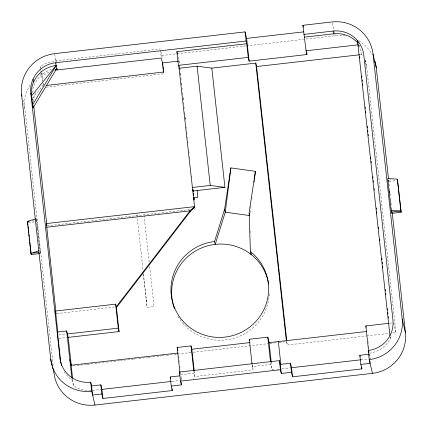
<?xml version="1.0" encoding="UTF-8"?>
<svg xmlns="http://www.w3.org/2000/svg" width="427" height="427" viewBox="0 0 427 427"><rect width="100%" height="100%" fill="white"/><g stroke="black" fill="none" stroke-linecap="round" stroke-linejoin="round"><path stroke-width="0.32" stroke-dasharray="2.13 1.6" d="M250.137 212.95L250.638 208.984M250.724 208.323L251.055 205.681M251.893 199.078L252.063 197.754M390.475 336.978L390.62 338.28L389.691 340.041A27.936 27.461 -13.3 0 1 368.848 353.241M32.527 98.215L44.269 83.751M42.647 81.258L41.627 76.956L43.773 75.168A27.936 27.461 -13.3 0 1 49.601 71.901M40.757 69.062L40.469 66.431L42.39 65.214A37.25 36.615 -13.3 0 1 56.241 60.826L160.301 48.94M39.839 74.399L42.027 73.017L41.6 71.218M161.011 51.934L161.86 55.526L176.42 53.861M177.082 53.786L245.925 45.924M246.587 45.844L303.517 39.343M306.164 39.038L335.286 35.713A37.25 36.615 -13.3 0 1 345 35.857M46.207 87.167L163.861 73.727L163.466 72.056M360.228 54.704L361.546 54.555A27.936 27.461 -13.3 0 1 362.897 56.54M32.02 220.887L36.642 220.359M388.789 180.13L392.093 179.756M28.353 222.59L36.941 221.608L40.448 253.462L39.754 250.542L37.395 229.091M46.938 225.894L189.882 209.566M193.853 209.113L195.176 208.958L194.765 207.212M56.796 313.615L115.6 306.896M143.376 274.273L147.128 307.301L154.067 306.506L149.562 265.599M58.809 334.944L66.073 334.111M58.953 338.435L68.203 337.378M389.627 323.223L392.274 322.919M73.359 365.939L86.59 364.428M87.252 364.354L105.784 362.235M106.446 362.16L119.677 360.65M120.339 360.575L133.571 359.059M134.233 358.984L138.204 358.531M138.866 358.456L147.47 357.474M148.132 357.399L152.103 356.945M152.765 356.871L161.363 355.888M162.025 355.814L165.996 355.36M166.658 355.28L192.465 352.334M193.127 352.259L269.223 343.564M269.885 343.489L273.856 343.036M274.518 342.961L278.484 342.507M279.146 342.433L286.426 341.6L287.232 345.016L366.094 336.012M366.761 335.932L389.291 333.359M392.605 332.98L395.92 332.601L366.766 67.781L365.026 60.404M180.818 374.719L194.029 373.209L194.819 376.545L253.094 369.889L252.517 364.685M252.09 364.605L252.304 366.553L270.803 364.439L272.106 369.942L274.086 369.713M92.659 390.438L101.909 389.381M171.921 381.386L179.548 380.51M277.39 369.339L278.708 369.184M281.991 368.811L290.259 367.866M360.9 359.796L368.17 358.968M389.088 181.39L396.363 180.61M90.839 390.588A27.936 27.461 -13.3 0 1 75.147 386.723L73.385 385.522L72.088 380.019L70.861 379.181A27.936 27.461 -13.3 0 1 63.869 371.01M365.122 59.94L366.136 64.242M361.546 54.555L359.224 44.712A27.963 27.488 -13.3 0 1 360.255 46.196M332.334 23.213L334.256 31.336M334.4 31.961L334.843 33.84M334.992 34.464L335.286 35.713M393.593 322.769L395.92 332.601M390.23 336.631L390.62 338.28M369.088 354.239L370.15 358.739L369.36 351.592M252.304 366.553L253.094 369.889M178.214 57.277L179.457 64.344M181 378.365L181.459 380.297L180.957 375.744M146.045 300.042L146.36 301.377M54.699 54.288L56.529 63.426M40.469 66.431L40.752 67.626M22.887 99.913L24.809 108.042L53.231 366.243M36.252 218.693L36.941 221.608M389.12 184.411L389.264 185.734M389.632 189.049L389.776 190.373M390.139 193.682L390.358 195.667M390.721 198.977L390.87 200.3M391.233 203.61L391.378 204.933M391.74 208.248L391.89 209.572M368.287 341.84L368.432 343.137M368.789 346.388L368.933 347.69M286.869 341.701L287.232 345.016M271.246 362.139L272.106 369.942M270.59 362.491L270.803 364.439M161.86 55.526L162.073 57.474M160.445 50.242L161.23 57.389M194.173 370.695L194.819 376.545M193.815 371.26L194.029 373.209M178.812 356.241L178.95 357.543M179.308 360.794L179.452 362.096M179.884 365.992L180.029 367.295M144.043 215.454L149.199 262.301M136.96 214.925L143.061 270.35M143.424 273.648L147.128 307.301M55.889 59.326L56.172 61.926M42.027 73.017L42.892 80.895M43.18 83.521L43.324 84.834M42.935 83.18L43.223 85.795M40.832 69.718L41.12 72.35M41.195 73.006L41.627 76.956M72.739 379.635L73.385 385.522M71.944 378.712L72.088 380.019M36.322 219.339L37.325 228.44M179.532 65.005L179.746 66.986M179.82 67.647L180.103 70.284M180.391 72.926L180.68 75.568M180.968 78.21L181.112 79.534M181.47 82.833L181.683 84.813M182.046 88.117L182.185 89.435M182.548 92.739L182.761 94.719M183.05 97.361L183.338 100.003M183.621 102.645L183.765 103.964M184.122 107.268L184.267 108.586M184.699 112.552L184.912 114.532M185.201 117.174L185.419 119.154M186.279 127.075L186.423 128.399M186.78 131.697L186.994 133.683M187.357 136.982L187.496 138.305M187.859 141.604L188.003 142.928M188.931 151.51L189.076 152.829M189.508 156.794L189.652 158.113M191.59 175.945L191.734 177.264M178.945 60.378L179.303 63.687M179.591 66.334L179.804 68.32M179.879 68.982L180.023 70.311M180.381 73.62L180.525 74.944M181.459 83.553L181.603 84.877M183.044 98.119L183.258 100.11M185.201 117.985L185.345 119.314M250.318 231.397L250.361 232.71M365.042 60.821A27.936 27.461 -13.3 0 1 366.766 67.781M24.809 108.042A37.25 36.615 -13.3 0 1 30.013 85.005M358.637 40.661A37.25 36.615 -13.3 0 1 371.944 54.282M269.256 293.883A48.886 48.054 -13.3 0 1 231.354 338.953A48.886 48.054 -13.3 0 1 177.445 315.265M51.496 69.404A27.936 27.461 -13.3 0 0 34.32 84.658A27.904 27.429 -13 0 0 31.972 94.538M33.509 101.727A27.936 27.461 -13.3 0 1 35.409 92.349"/><path stroke-width="0.64" d="M55.846 311.048L46.383 223.561L194.627 206.625L190.218 211.6L116.438 307.573L119.08 331.565L68.203 337.378L66.687 330.962L57.437 332.019L60.607 360.804A27.936 27.461 -13.3 0 0 61.098 363.761M230.874 167.907L225.259 212.16L215.203 244.367L214.53 241.538L224.586 209.331L230.874 167.907L255.415 171.339L254.407 179.265M254.076 181.902L254.241 180.584M255.415 171.339L249.128 212.758L250.409 251.61A48.886 48.054 -13.3 0 1 248.626 327.92A48.886 48.054 -13.3 0 1 174.248 307.04A48.886 48.054 -13.3 0 1 214.53 241.538M32.457 105.079L56.199 65.507A27.936 27.456 -13.3 0 0 31.454 95.979L33.109 107.834L56.85 68.261L55.174 70.327M116.261 306.821L190.036 210.847L194.627 206.625M31.454 95.979L56.199 65.507M46.618 227.233L190.036 210.847L194.589 206.956L179.068 68.272L178.385 65.358L176.895 51.704L246.742 43.735L248.242 57.383L249.128 61.136L306.938 54.539L306.655 51.939M39.786 253.537L31.198 254.519L30.899 253.264L27.392 221.416L35.617 218.886M39.124 250.74L30.899 253.264L38.83 252.362M55.435 70.193A27.936 27.461 -13.3 0 1 57.245 69.927L161.305 58.04L162.463 62.956L178.459 61.114M249.128 61.136L246.63 38.393L245.093 31.892L54.549 53.658A37.25 36.615 -13.3 0 0 21.558 94.287L50.706 359.112L52.334 365.987M306.938 54.539L306.052 50.786L302.903 25.289L332.035 21.958A37.25 36.615 -13.3 0 1 373.043 54.138L376.294 67.888L388.463 178.454M246.63 38.393L303.778 31.865M60.607 360.804L59.956 358.056L30.808 93.23A27.936 27.461 -13.3 0 1 55.547 62.758L246.091 40.992L246.742 43.735M303.901 34.39L333.039 31.059A27.936 27.461 -13.3 0 1 356.23 39.225L358.573 41.969A27.936 27.461 -13.3 0 1 363.793 55.195L392.941 320.015A27.936 27.461 -13.3 0 1 390.726 334.09L389.04 337.293A27.936 27.461 -13.3 0 1 368.197 350.487L369.2 359.587L372.451 373.342L94.965 405.042A37.25 36.615 -13.3 0 1 53.957 372.862L52.628 367.236M304.552 37.133L333.69 33.808A27.936 27.461 -13.3 0 1 356.881 41.974L358.168 43.485M178.385 65.358L248.242 57.383M306.052 50.786L358.317 44.819L358.461 46.143M179.068 68.272L197.103 66.217L211.808 68.133L255.762 63.111L256.584 66.543L286.795 341.04M46.458 85.427L163.466 72.056L162.463 62.956M256.584 66.543L359.566 54.779M192.193 187.49L210.228 185.435L224.928 187.352L211.808 68.133M193.02 190.992L224.928 187.352M27.392 221.416L29.378 221.186M391.639 212.059L400.884 211.002L401.183 212.251L391.933 213.308L391.244 210.394L387.737 178.539L397.382 179.153L401.183 212.251M57.864 332.425L55.505 311.021L115.626 304.157L116.438 307.573M67.397 333.962L118.268 328.149L119.08 331.565M180.013 373.492L177.152 347.493L191.024 345.907L191.814 349.243L194.173 370.695M252.015 363.953L249.299 339.251L267.798 337.138L269.101 342.641L271.246 362.139M368.704 351.939L365.843 325.94L388.97 323.298M191.814 349.243L250.089 342.582M69.857 359.747L71.154 365.25L177.792 353.07M269.101 342.641L366.483 331.512M179.756 375.867L170.218 376.956L171.222 386.056L181.395 384.892L180.509 381.146L179.505 372.045L279.402 360.634L280.288 364.38L281.292 373.481L291.465 372.323L292.527 376.822L361.904 368.896L361.685 366.948M59.956 358.056A27.936 27.461 -13.3 0 0 90.711 382.186L91.597 385.939L100.847 384.882L101.909 389.381L102.912 398.482L172.284 390.556L172.07 388.607M280.288 364.38L290.461 363.222L291.529 367.722L292.527 376.822M361.904 368.896L360.836 364.396L359.838 355.296L368.426 354.314M101.909 389.381L171.28 381.455M291.529 367.722L360.9 359.796M180.509 381.146L280.406 369.734L281.292 373.481M102.912 398.482L101.85 393.982L92.6 395.039L91.597 385.939M360.836 364.396L370.086 363.34L369.803 360.74M391.244 210.394L400.884 211.002L397.382 179.153M249.8 215.592L225.259 212.16L224.586 209.331M358.039 42.93L357.516 40.73L389.968 335.531M388.132 180.21L388.426 181.459M373.043 54.138L402.191 318.958L405.442 332.713A37.25 36.615 -13.3 0 1 372.451 373.342M333.039 31.059L333.69 33.808M302.903 25.289L303.319 27.061M365.843 325.94L366.131 327.162M368.197 350.487L368.72 352.691M359.838 355.296L360.142 356.582M249.267 213.324L249.533 214.461M250.409 251.61L251.076 254.439L251.033 253.126M249.299 339.251L249.56 340.362M176.895 51.704L177.477 54.181M194.125 200.103L193.591 197.85L197.754 197.381L197.183 190.522M190.036 210.847L190.218 211.6M177.152 347.493L177.872 350.546M179.505 372.045L180.029 374.244M170.218 376.956L170.522 378.242M171.222 386.056L172.284 390.556M55.547 62.758L57.245 69.927M33.023 79.155L33.669 81.904M30.808 93.23L31.844 97.628M21.558 94.287L22.001 96.16M90.711 382.186L91.714 391.287L94.965 405.042M46.383 223.561L46.799 225.312M55.505 311.021L56.134 313.69M57.437 332.019L57.864 333.818M392.253 212.881L405.442 332.713M389.499 191.211L389.643 192.508M391.644 210.708L391.933 213.308M359.63 56.754L359.774 58.077M361.744 75.979L361.893 77.308M362.181 79.961L362.331 81.285M362.619 83.938L362.769 85.267M365.176 107.145L365.32 108.469M365.613 111.121L365.758 112.45M367.295 126.371L367.439 127.7M367.732 130.352L367.877 131.676M368.17 134.329L368.314 135.653M370.721 157.536L370.871 158.86M371.159 161.513L371.309 162.842M372.84 176.762L372.984 178.091M373.278 180.744L373.422 182.067M374.153 188.697L374.298 190.026M376.267 207.928L376.417 209.251M376.705 211.904L376.854 213.233M378.386 227.153L378.53 228.482M379.699 239.088L379.843 240.417M381.818 258.319L381.962 259.643M382.256 262.295L382.4 263.624M382.693 266.277L382.838 267.601M385.245 289.479L385.394 290.808M385.682 293.461L385.832 294.785M387.364 308.71L387.508 310.034M387.801 312.687L387.946 314.016M388.239 316.663L388.383 317.992M290.461 363.222L291.465 372.323M255.762 63.111L286.352 340.938M245.093 31.892L246.091 40.992M278.351 341.584L280.854 364.332M279.402 360.634L280.406 369.734M267.798 337.138L270.515 361.84M197.103 66.217L210.228 185.435M162.644 62.673L162.933 65.272M163.077 66.575L163.36 69.174M163.504 70.476L163.717 72.425M191.024 345.907L193.746 370.609M181.107 382.293L181.395 384.892M115.626 304.157L118.268 328.149M100.847 384.882L101.85 393.982M68.203 337.378L71.304 365.512M71.154 365.25L72.595 378.327M66.687 330.962L71.8 377.404M33.738 105.976L46.789 224.57M32.105 98.728L32.249 100.03M32.537 102.629L32.676 103.932M32.895 105.88L33.109 107.834M27.691 222.664L27.974 225.264M28.118 226.566L28.406 229.166M28.55 230.468L28.833 233.067M28.977 234.364L29.266 236.964M29.41 238.266L29.693 240.865M29.837 242.168L31.198 254.519M193.095 189.812L193.239 191.131M193.452 193.111L193.671 195.091M193.959 197.733L194.104 199.057M192.972 189.508L193.191 191.493M193.404 193.479L193.623 195.465M193.837 197.455L194.05 199.441M402.191 318.958A37.25 36.615 -13.3 0 1 369.2 359.587M91.714 391.287A37.25 36.615 -13.3 0 1 50.706 359.112M61.547 365.496A27.936 27.461 -13.3 0 1 61.237 364.343M374.799 60.869A37.25 36.615 -13.3 0 1 376.294 67.888M174.451 308.641A48.886 48.054 -13.3 0 1 208.253 245.669A48.886 48.054 -13.3 0 1 268.658 283.992"/></g></svg>
